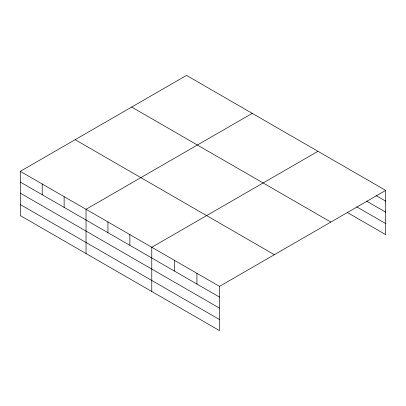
<?xml version="1.0" encoding="UTF-8"?>
<svg xmlns="http://www.w3.org/2000/svg" width="406" height="406" viewBox="0 0 406 406"><rect width="100%" height="100%" fill="white"/><g stroke="black" fill="none" stroke-linecap="round" stroke-linejoin="round"><path stroke-width="0.61" d="M219.504 308.149L219.504 286.362L20.3 171.352L20.3 215.591L219.504 330.601L219.504 308.149L20.3 193.139M347.536 212.612L385.7 234.648L385.7 190.409L186.496 75.399L20.3 171.352M252.233 113.355L86.036 209.303L86.036 253.542M317.969 151.306L151.778 247.259L151.778 291.498M219.504 286.362L385.7 190.409M376.022 195.555L385.7 201.143M366.349 201.026L385.7 212.196M356.671 206.832L385.7 223.589M131.651 107.062L330.854 222.077M75.146 139.689L274.349 254.699M20.3 182.081L219.504 297.09M20.3 204.533L219.504 319.542M196.93 273.329L196.93 284.058M174.352 260.292L174.352 271.025M129.864 234.607L129.864 245.336M107.95 221.955L107.95 232.689M64.128 196.656L64.128 207.385M42.214 184.004L42.214 194.733"/></g></svg>
